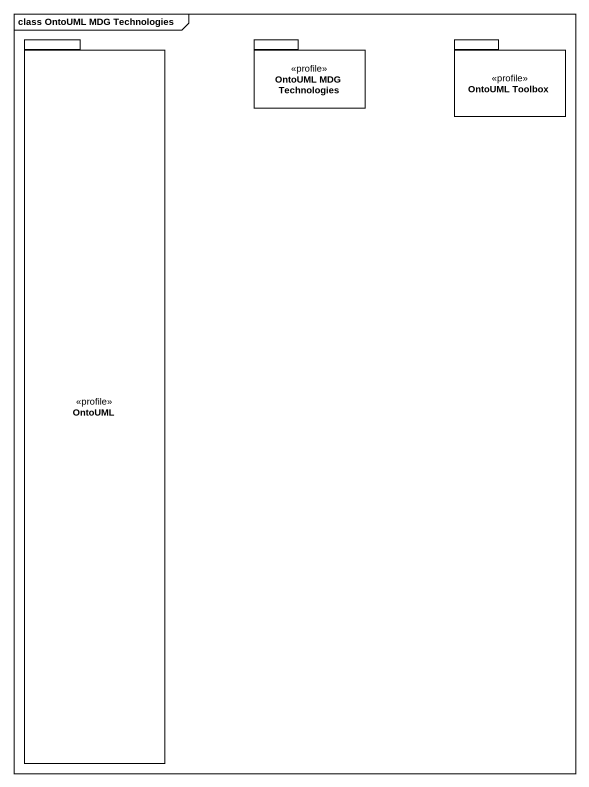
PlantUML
@startuml
mainframe class OntoUML MDG Technologies
package OntoUML <<profile>> {
}
package "OntoUML MDG Technologies" as OntoUML_MDG_Technologies <<profile>> {
}
package "OntoUML Toolbox" as OntoUML_Toolbox <<profile>> {
}
@enduml
